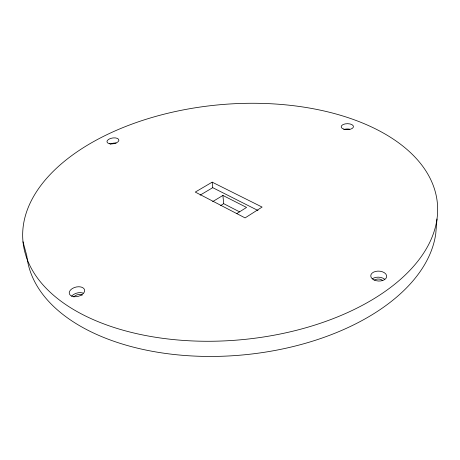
<?xml version="1.0" encoding="UTF-8"?>
<svg xmlns="http://www.w3.org/2000/svg" width="460" height="460" viewBox="0 0 460 460"><rect width="100%" height="100%" fill="white"/><g stroke="black" fill="none" stroke-linecap="round" stroke-linejoin="round"><path stroke-width="0.69" d="M437 218.977A208.081 117.984 -5.2 0 1 112.401 326.939A208.081 117.984 -5.2 0 1 141.088 120.899A208.081 117.984 -5.2 0 1 437 218.977L435.775 233.571A205.574 119.301 -5.2 0 1 229.316 355.936A205.574 119.301 -5.2 0 1 26.789 255.725L23 241.753M236.906 213.498L246.566 207.431L222.904 195.437L212.675 201.612M220.702 205.505L223.692 203.677L239.574 211.859M200.129 195.138L212.738 187.668L257.997 210.502M212.175 182.16L195.27 192.079L245.082 217.902L262.102 207.075L212.175 182.16L212.738 187.668M222.904 195.437L223.692 203.677M344.16 129.438A6.118 3.019 -0.7 0 1 349.772 129.22M110.176 144.181A6.02 2.944 -9 0 1 116.046 143.054M71.611 296.24A7.814 4.795 -13.8 0 1 83.099 293.077M372.238 278.892A7.929 4.979 3 0 1 384.755 279.277M374.578 280.094A4.956 3.111 3 0 1 382.409 280.335M73.939 297.005A4.882 2.996 -13.8 0 1 82.179 295.199M73.864 296.666A7.854 4.778 -13.7 0 0 84.605 290.036A7.854 4.778 -13.7 0 0 72.341 288.523A7.854 4.778 -13.7 0 0 73.864 296.666M373.922 279.898A7.969 4.962 2.8 0 0 386.63 276.937A7.969 4.962 2.8 0 0 375.619 271.411A7.969 4.962 2.8 0 0 373.922 279.898M109.348 143.687A6.043 2.927 -9 0 0 118.864 140.507A6.043 2.927 -9 0 0 110.532 138.466A6.043 2.927 -9 0 0 109.348 143.687M343.476 129.053A6.141 3.001 -0.8 0 0 353.395 127.069A6.141 3.001 -0.8 0 0 345.109 123.901A6.141 3.001 -0.8 0 0 343.476 129.053"/></g></svg>
